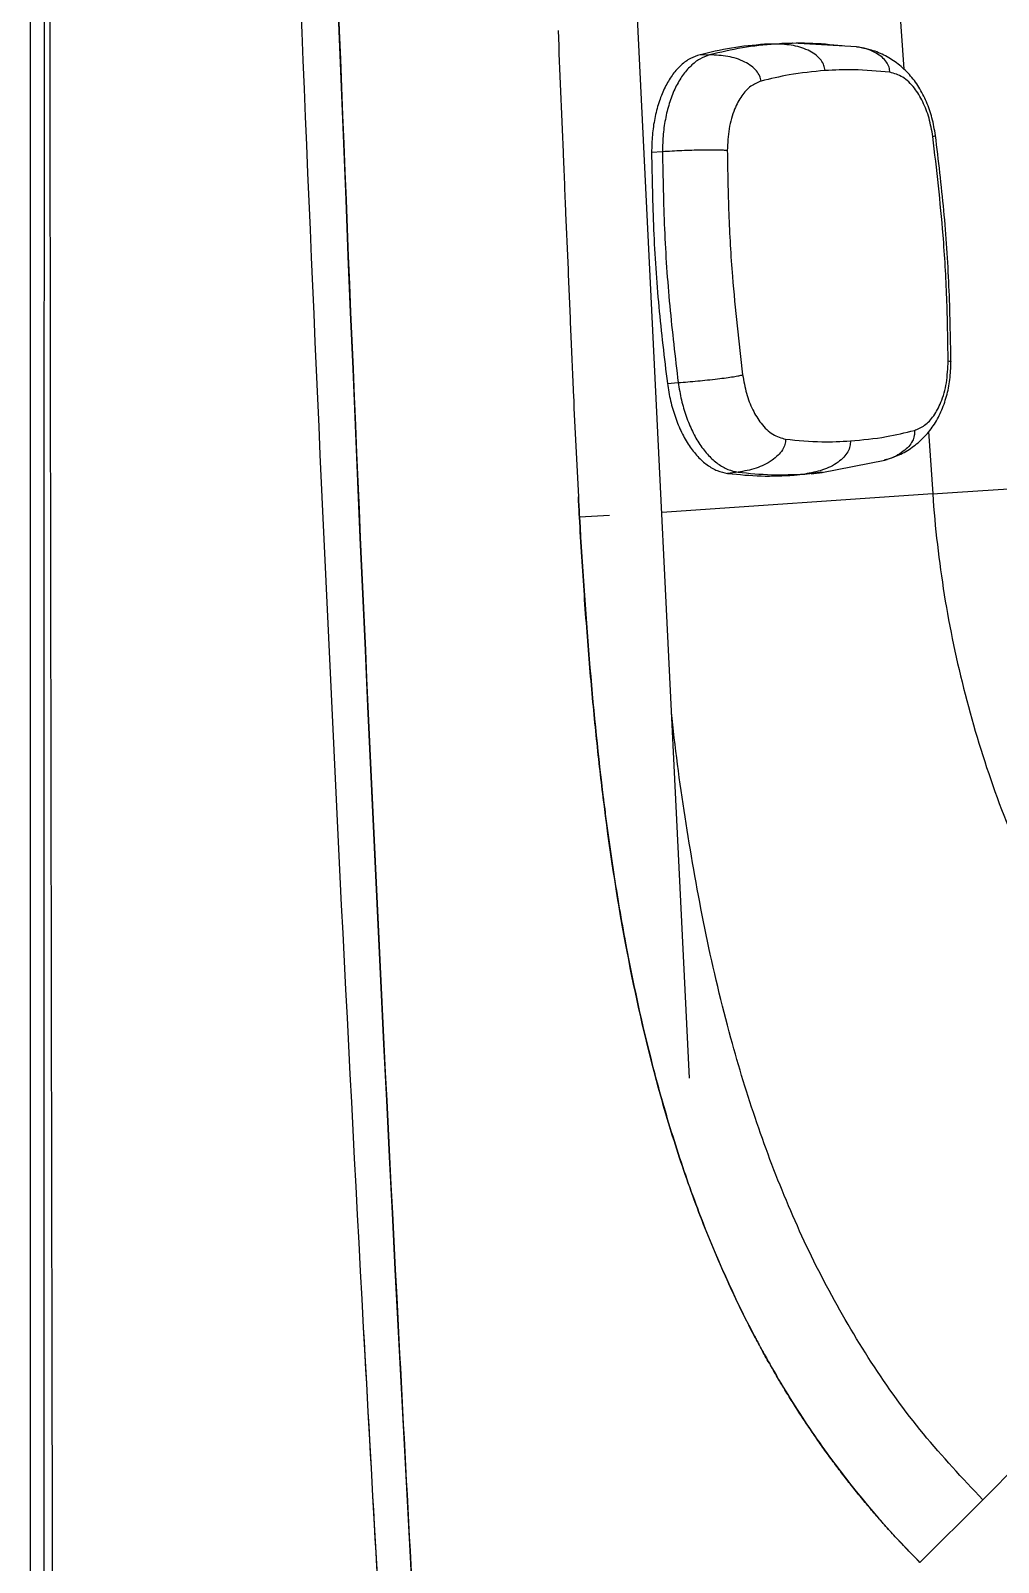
# Model space of a CAD drawing. Extents: x 398 to 508, y 623 to 782.
# Drawn here: x 398.08 to 403.53, y 657.3 to 665.93 of the extents above; entities that cross this region are included whole.
import ezdxf

# ---------------------------------------------------------------- set-up
doc = ezdxf.new("R2010")
doc.units = 0
doc.header["$MEASUREMENT"] = 0
doc.layers.add('GEOMETRY', color=2, linetype='Continuous', lineweight=25)

msp = doc.modelspace()

# ---------------------------------------------------------------- linework, layer by layer
at = {"layer": 'GEOMETRY'}
for p, q in [((398.077, 646.5191), (398.077, 731.7231)), ((401.7917, 660.0263), (401.1576, 672.9771)), ((402.9755, 666.0658), (402.9993, 665.7169)), ((401.9049, 665.7978), (401.8448, 665.7967)), ((402.3133, 665.86), (402.2149, 665.858)), ((402.2759, 665.8591), (402.215, 665.858)), ((402.3738, 665.8634), (402.3125, 665.8623)), ((402.733, 665.8435), (402.3725, 665.8633)), ((402.7463, 665.8406), (402.733, 665.8435)), ((401.8449, 665.7967), (401.8372, 665.7945)), ((401.6392, 665.2514), (401.5778, 665.2476)), ((401.1068, 664.5867), (401.1083, 664.5499)), ((401.1068, 664.5867), (401.1083, 664.5499)), ((401.6668, 663.9451), (401.7281, 663.9496)), ((403.1388, 663.6733), (403.1628, 663.3222)), ((402.5379, 663.4431), (402.8923, 663.5117)), ((402.8923, 663.5117), (402.9052, 663.5165)), ((402.0657, 663.4444), (402.006, 663.4374)), ((402.0061, 663.4374), (402.0096, 663.437)), ((402.3809, 663.4269), (402.4787, 663.4383)), ((402.4416, 663.4341), (402.381, 663.4269)), ((402.4416, 663.4341), (402.5395, 663.4455)), ((402.4782, 663.436), (402.5392, 663.4432)), ((403.1628, 663.3222), (401.6354, 663.2179)), ((401.3401, 663.2), (401.1712, 663.1911)), ((403.6543, 657.8592), (403.4445, 657.6494)), ((403.4445, 657.6494), (403.091, 657.2958))]:
    msp.add_line(p, q, dxfattribs=at)
for points, knots in [([(398.1505, 731.7231), (398.1506, 731.6954), (398.1506, 731.6676), (398.1506, 731.6121), (398.1506, 731.5289), (398.1506, 731.3348), (398.1506, 730.9465), (398.1507, 730.1699), (398.1509, 728.6167), (398.151, 727.2854), (398.1513, 724.6228), (398.1515, 722.8477), (398.152, 717.5224), (398.1523, 713.9723), (398.1531, 703.3218), (398.1533, 696.2214), (398.1533, 682.0207), (398.1531, 674.9204), (398.1523, 664.2699), (398.152, 660.7197), (398.1515, 655.3945), (398.1513, 653.6194), (398.151, 650.9568), (398.1509, 649.6255), (398.1507, 648.0723), (398.1506, 647.2957), (398.1506, 646.9074), (398.1506, 646.7132), (398.1506, 646.63), (398.1506, 646.5746), (398.1506, 646.5468), (398.1505, 646.5191)], [0, 0, 0, 0, 0.000977, 0.000977, 0.001953, 0.003906, 0.007813, 0.015625, 0.03125, 0.0625, 0.0625, 0.125, 0.125, 0.25, 0.25, 0.5, 0.5, 0.75, 0.75, 0.875, 0.875, 0.9375, 0.9375, 0.96875, 0.984375, 0.992187, 0.996094, 0.998047, 0.999023, 0.999023, 1, 1, 1, 1]), ([(398.1505, 731.7231), (398.1506, 731.6954), (398.1506, 731.6676), (398.1506, 731.6121), (398.1506, 731.5289), (398.1506, 731.3348), (398.1506, 730.9465), (398.1507, 730.1699), (398.1509, 728.6167), (398.151, 727.2854), (398.1513, 724.6228), (398.1515, 722.8477), (398.152, 717.5224), (398.1523, 713.9723), (398.1531, 703.3218), (398.1533, 696.2214), (398.1533, 682.0207), (398.1531, 674.9204), (398.1523, 664.2699), (398.152, 660.7197), (398.1515, 655.3945), (398.1513, 653.6194), (398.151, 650.9568), (398.1509, 649.6255), (398.1507, 648.0723), (398.1506, 647.2957), (398.1506, 646.9074), (398.1506, 646.7132), (398.1506, 646.63), (398.1506, 646.5746), (398.1506, 646.5468), (398.1505, 646.5191)], [0, 0, 0, 0, 0.000977, 0.000977, 0.001953, 0.003906, 0.007813, 0.015625, 0.03125, 0.0625, 0.0625, 0.125, 0.125, 0.25, 0.25, 0.5, 0.5, 0.75, 0.75, 0.875, 0.875, 0.9375, 0.9375, 0.96875, 0.984375, 0.992187, 0.996094, 0.998047, 0.999023, 0.999023, 1, 1, 1, 1]), ([(398.2241, 646.5723), (398.224, 646.5758), (398.2241, 646.5792), (398.224, 646.5862), (398.224, 646.5965), (398.224, 646.6208), (398.2238, 646.6693), (398.2236, 646.7662), (398.2231, 646.9601), (398.2222, 647.3479), (398.2203, 648.1236), (398.2166, 649.6748), (398.2136, 651.0045), (398.2077, 653.6638), (398.204, 655.4366), (398.1938, 660.7552), (398.1883, 664.3009), (398.1799, 671.3924), (398.177, 674.9381), (398.1733, 682.0296), (398.1724, 685.5753), (398.1724, 692.6668), (398.1733, 696.2126), (398.177, 703.304), (398.1799, 706.8498), (398.1883, 713.9412), (398.1938, 717.4869), (398.2074, 724.5784), (398.2154, 728.1241), (398.2241, 731.6699)], [0, 0, 0, 0, 0.000122, 0.000122, 0.000244, 0.000488, 0.000977, 0.001953, 0.003906, 0.007813, 0.015625, 0.03125, 0.0625, 0.0625, 0.125, 0.125, 0.25, 0.25, 0.375, 0.375, 0.5, 0.5, 0.625, 0.625, 0.75, 0.75, 0.875, 0.875, 1, 1, 1, 1]), ([(398.2241, 646.5723), (398.224, 646.5758), (398.2241, 646.5792), (398.224, 646.5862), (398.224, 646.5965), (398.224, 646.6208), (398.2238, 646.6693), (398.2236, 646.7662), (398.2231, 646.9601), (398.2222, 647.3479), (398.2203, 648.1236), (398.2166, 649.6748), (398.2136, 651.0045), (398.2077, 653.6638), (398.204, 655.4366), (398.1938, 660.7552), (398.1883, 664.3009), (398.1799, 671.3924), (398.177, 674.9381), (398.1733, 682.0296), (398.1724, 685.5753), (398.1724, 692.6668), (398.1733, 696.2126), (398.177, 703.304), (398.1799, 706.8498), (398.1883, 713.9412), (398.1938, 717.4869), (398.2074, 724.5784), (398.2154, 728.1241), (398.2241, 731.6699)], [0, 0, 0, 0, 0.000122, 0.000122, 0.000244, 0.000488, 0.000977, 0.001953, 0.003906, 0.007813, 0.015625, 0.03125, 0.0625, 0.0625, 0.125, 0.125, 0.25, 0.25, 0.375, 0.375, 0.5, 0.5, 0.625, 0.625, 0.75, 0.75, 0.875, 0.875, 1, 1, 1, 1]), ([(400.5971, 729.7736), (400.3508, 726.3911), (400.1358, 723.0074), (399.7691, 716.2376), (399.6174, 712.8514), (399.3761, 706.0768), (399.2865, 702.6883), (399.1972, 697.6037), (399.1749, 695.9086), (399.1452, 692.5178), (399.1378, 690.822), (399.1377, 685.7353), (399.1672, 682.3444), (399.2565, 677.2586), (399.2938, 675.5633), (399.3837, 672.1732), (399.4362, 670.4785), (399.6172, 665.3952), (399.769, 662.0076), (400.0441, 656.9282), (400.1437, 655.2354), (400.3586, 651.851), (400.474, 650.1593), (400.5971, 648.468)], [0, 0, 0, 0, 0.125, 0.125, 0.25, 0.25, 0.375, 0.375, 0.4375, 0.4375, 0.5, 0.5, 0.625, 0.625, 0.6875, 0.6875, 0.75, 0.75, 0.875, 0.875, 0.9375, 0.9375, 1, 1, 1, 1]), ([(400.5971, 729.7736), (400.3508, 726.3911), (400.1358, 723.0074), (399.7691, 716.2376), (399.6174, 712.8514), (399.3761, 706.0768), (399.2865, 702.6883), (399.1674, 695.9089), (399.1378, 692.5176), (399.1377, 685.7353), (399.1672, 682.3444), (399.2863, 675.5633), (399.3759, 672.1729), (399.6172, 665.3952), (399.769, 662.0076), (400.1358, 655.2351), (400.3508, 651.8504), (400.5971, 648.468)], [0, 0, 0, 0, 0.258278, 0.258278, 0.516555, 0.516555, 0.774833, 0.774833, 1.033111, 1.033111, 1.291388, 1.291388, 1.549666, 1.549666, 1.807944, 1.807944, 2.066221, 2.066221, 2.066221, 2.066221]), ([(400.7685, 729.7615), (400.531, 726.3797), (400.3247, 722.9966), (399.9733, 716.2284), (399.8281, 712.8431), (399.5971, 706.0703), (399.5112, 702.6829), (399.4255, 697.6001), (399.4041, 695.9056), (399.3755, 692.516), (399.3684, 690.8209), (399.3684, 685.7361), (399.3968, 682.3465), (399.4825, 677.2625), (399.5182, 675.5678), (399.6043, 672.1789), (399.6547, 670.4848), (399.828, 665.4031), (399.9732, 662.0165), (400.2368, 656.9384), (400.3323, 655.246), (400.5388, 651.8623), (400.6498, 650.171), (400.7686, 648.4801)], [0, 0, 0, 0, 0.125, 0.125, 0.25, 0.25, 0.375, 0.375, 0.4375, 0.4375, 0.5, 0.5, 0.625, 0.625, 0.6875, 0.6875, 0.75, 0.75, 0.875, 0.875, 0.9375, 0.9375, 1, 1, 1, 1]), ([(400.7686, 648.4801), (400.2935, 655.2438), (399.9435, 662.0153), (399.5969, 672.1786), (399.511, 675.5678), (399.3968, 682.3465), (399.3684, 685.7361), (399.3684, 692.5158), (399.3969, 695.9058), (399.5112, 702.6829), (399.5971, 706.0703), (399.9437, 716.2295), (400.2935, 722.9978), (400.7685, 729.7615)], [0.222142, 0.222142, 0.222142, 0.222142, 0.737632, 0.737632, 0.995377, 0.995377, 1.253122, 1.253122, 1.510867, 1.510867, 1.768612, 1.768612, 2.284102, 2.284102, 2.284102, 2.284102]), ([(401.0505, 665.9347), (401.0598, 665.706), (401.0739, 665.363), (401.0929, 664.9137), (401.1023, 664.693), (401.1068, 664.5867)], [0, 0, 0, 0, 0.25, 0.375, 0.4912779, 0.4912779, 0.4912779, 0.4912779]), ([(401.0505, 665.9347), (401.0598, 665.706), (401.0739, 665.363), (401.0929, 664.9137), (401.1023, 664.693), (401.1068, 664.5867)], [0, 0, 0, 0, 0.25, 0.375, 0.4912779, 0.4912779, 0.4912779, 0.4912779]), ([(401.9049, 665.7978), (401.8862, 665.7912), (401.849, 665.7779), (401.7978, 665.7373), (401.7514, 665.6836), (401.7114, 665.6156), (401.6794, 665.5356), (401.6564, 665.4467), (401.6416, 665.3514), (401.64, 665.2849), (401.6392, 665.2514)], [0, 0, 0, 0, 0.125505, 0.249704, 0.373992, 0.499776, 0.625678, 0.750079, 0.874386, 1, 1, 1, 1]), ([(402.2149, 665.858), (402.1528, 665.8523), (402.0286, 665.8408), (401.9061, 665.8114), (401.8449, 665.7967)], [0, 0, 0, 0, 0.500001, 1, 1, 1, 1]), ([(402.1956, 665.65), (402.1933, 665.6598), (402.1885, 665.6809), (402.1685, 665.7101), (402.1397, 665.7367), (402.0862, 665.7689), (402.0059, 665.7941), (401.9393, 665.7966), (401.9049, 665.7978)], [0, 0, 0, 0, 0.075048, 0.162077, 0.266845, 0.391253, 0.686004, 1, 1, 1, 1]), ([(402.5561, 665.7096), (402.5544, 665.7195), (402.551, 665.7408), (402.5329, 665.7703), (402.5059, 665.7972), (402.4546, 665.8298), (402.3762, 665.8553), (402.3101, 665.8579), (402.2759, 665.8591)], [0, 0, 0, 0, 0.075048, 0.162077, 0.266843, 0.39125, 0.686, 1, 1, 1, 1]), ([(402.9213, 665.6996), (402.9203, 665.7095), (402.9182, 665.7308), (402.9021, 665.7601), (402.8769, 665.7871), (402.8279, 665.8191), (402.7779, 665.8386), (402.7395, 665.8413), (402.7328, 665.8417)], [0, 0, 0, 0, 0.100258, 0.216517, 0.356473, 0.522666, 0.916422, 1, 1, 1, 1]), ([(403.1785, 665.3439), (403.1728, 665.3769), (403.1617, 665.4421), (403.1293, 665.5338), (403.0869, 665.6168), (403.0333, 665.6886), (402.9699, 665.748), (402.8977, 665.7938), (402.8271, 665.8246), (402.7793, 665.8338), (402.7598, 665.8375)], [0, 0, 0, 0, 0.137411, 0.271028, 0.402453, 0.532677, 0.66063, 0.787205, 0.913598, 1, 1, 1, 1]), ([(401.8372, 665.7945), (401.8189, 665.7872), (401.7824, 665.7726), (401.7321, 665.7308), (401.6868, 665.6761), (401.648, 665.6082), (401.617, 665.5289), (401.5945, 665.4408), (401.5802, 665.3463), (401.5786, 665.2805), (401.5778, 665.2476)], [0, 0, 0, 0, 0.125112, 0.250206, 0.375182, 0.499972, 0.624783, 0.749783, 0.874883, 1, 1, 1, 1]), ([(402.9213, 665.6996), (402.853, 665.7061), (402.7309, 665.7179), (402.6095, 665.7121), (402.5561, 665.7096)], [0, 0, 0, 0, 0.559986, 1, 1, 1, 1]), ([(402.1956, 665.65), (402.1758, 665.642), (402.1361, 665.6259), (402.0847, 665.5701), (402.0414, 665.4899), (402.0108, 665.3836), (402.0068, 665.2998), (402.0048, 665.2579)], [0, 0, 0, 0, 0.186661, 0.373374, 0.560001, 0.780011, 1, 1, 1, 1]), ([(402.5561, 665.7096), (402.4883, 665.7032), (402.3673, 665.6916), (402.248, 665.6627), (402.1956, 665.65)], [0, 0, 0, 0, 0.559986, 1, 1, 1, 1]), ([(403.1636, 665.337), (403.1574, 665.3721), (403.1449, 665.4422), (403.1084, 665.536), (403.0585, 665.6177), (402.9945, 665.6793), (402.9457, 665.6928), (402.9213, 665.6996)], [0, 0, 0, 0, 0.186845, 0.373701, 0.560409, 0.780222, 1, 1, 1, 1]), ([(403.1636, 665.337), (403.1685, 665.3384), (403.1777, 665.3412), (403.1777, 665.3429), (403.1776, 665.3437)], [0, 0, 0, 0, 0.523622, 1, 1, 1, 1]), ([(403.25, 664.0721), (403.2482, 664.1903), (403.2444, 664.4267), (403.22, 664.85), (403.185, 665.1523), (403.1636, 665.337)], [0, 0, 0, 0, 0.280017, 0.560061, 1, 1, 1, 1]), ([(403.2657, 664.0673), (403.2632, 664.2094), (403.2582, 664.4935), (403.229, 664.9206), (403.1953, 665.2028), (403.1785, 665.3439)], [0, 0, 0, 0, 0.333326, 0.666674, 1, 1, 1, 1]), ([(401.5778, 665.2476), (401.5804, 665.1026), (401.5855, 664.8127), (401.6153, 664.377), (401.6496, 664.0891), (401.6668, 663.9451)], [0, 0, 0, 0, 0.3333381, 0.6666619, 1, 1, 1, 1]), ([(402.0048, 665.2579), (401.9981, 665.2585), (401.9837, 665.2599), (401.9501, 665.261), (401.9085, 665.2613), (401.839, 665.2605), (401.7449, 665.2575), (401.6751, 665.2535), (401.6392, 665.2514)], [0, 0, 0, 0, 0.075043, 0.162079, 0.26686, 0.391279, 0.686033, 1, 1, 1, 1]), ([(401.6392, 665.2514), (401.6417, 665.1065), (401.6469, 664.8168), (401.6766, 664.3813), (401.7109, 664.0935), (401.7281, 663.9496)], [0, 0, 0, 0, 0.333331, 0.666669, 1, 1, 1, 1]), ([(402.0048, 665.2579), (402.0067, 665.1397), (402.0104, 664.9032), (402.0348, 664.48), (402.0698, 664.1777), (402.0912, 663.9929)], [0, 0, 0, 0, 0.280017, 0.560061, 1, 1, 1, 1]), ([(401.1083, 664.5499), (401.113, 664.4398), (401.1224, 664.2155), (401.1403, 663.8008), (401.1547, 663.4962), (401.1649, 663.306)], [0.5046837, 0.5046837, 0.5046837, 0.5046837, 0.625, 0.75, 0.9580714, 0.9580714, 0.9580714, 0.9580714]), ([(401.1083, 664.5499), (401.113, 664.4398), (401.1224, 664.2155), (401.1403, 663.8008), (401.1547, 663.4962), (401.1649, 663.306)], [0.5046837, 0.5046837, 0.5046837, 0.5046837, 0.625, 0.75, 0.9580714, 0.9580714, 0.9580714, 0.9580714]), ([(403.0593, 663.6799), (403.0791, 663.6879), (403.1187, 663.704), (403.1701, 663.7598), (403.2134, 663.84), (403.2441, 663.9464), (403.2481, 664.0302), (403.25, 664.0721)], [0, 0, 0, 0, 0.186661, 0.373374, 0.560001, 0.780011, 1, 1, 1, 1]), ([(403.25, 664.0721), (403.255, 664.0713), (403.2646, 664.0698), (403.2648, 664.0681), (403.2648, 664.0673)], [0, 0, 0, 0, 0.523622, 1, 1, 1, 1]), ([(401.7281, 663.9496), (401.764, 663.9525), (401.8336, 663.958), (401.9273, 663.9678), (401.9963, 663.9765), (402.0374, 663.9824), (402.0706, 663.9881), (402.0847, 663.9914), (402.0912, 663.9929)], [0, 0, 0, 0, 0.313967, 0.608721, 0.73314, 0.837921, 0.924957, 1, 1, 1, 1]), ([(402.0912, 663.9929), (402.0975, 663.9579), (402.1099, 663.8877), (402.1464, 663.7939), (402.1963, 663.7123), (402.2603, 663.6507), (402.3091, 663.6371), (402.3335, 663.6304)], [0, 0, 0, 0, 0.186845, 0.373701, 0.560409, 0.780222, 1, 1, 1, 1]), ([(402.918, 663.5212), (402.9366, 663.5275), (402.9826, 663.5431), (403.0482, 663.5829), (403.1134, 663.6379), (403.1683, 663.7052), (403.2117, 663.7837), (403.2427, 663.8718), (403.2624, 663.9673), (403.2646, 664.0336), (403.2657, 664.0673)], [0, 0, 0, 0, 0.085905, 0.21184, 0.338153, 0.466024, 0.596351, 0.728044, 0.862061, 1, 1, 1, 1]), ([(401.6668, 663.9451), (401.6722, 663.9121), (401.6829, 663.8459), (401.7107, 663.7529), (401.7458, 663.6675), (401.7885, 663.5925), (401.8374, 663.5305), (401.891, 663.4831), (401.9477, 663.4496), (401.9867, 663.4415), (402.0061, 663.4374)], [0, 0, 0, 0, 0.125114, 0.25021, 0.375201, 0.5, 0.624799, 0.74979, 0.874886, 1, 1, 1, 1]), ([(401.7281, 663.9496), (401.7335, 663.9166), (401.7441, 663.8509), (401.7717, 663.7585), (401.8066, 663.6736), (401.8492, 663.5987), (401.898, 663.5368), (401.9513, 663.4898), (402.0076, 663.4566), (402.0463, 663.4485), (402.0657, 663.4444)], [0, 0, 0, 0, 0.125614, 0.249921, 0.374322, 0.500224, 0.626008, 0.750296, 0.874495, 1, 1, 1, 1]), ([(402.6988, 663.6203), (402.7666, 663.6268), (402.8876, 663.6383), (403.0068, 663.6672), (403.0593, 663.6799)], [0, 0, 0, 0, 0.559986, 1, 1, 1, 1]), ([(403.0593, 663.6799), (403.0597, 663.67), (403.0605, 663.6486), (403.0485, 663.6173), (403.0272, 663.5872), (402.983, 663.5488), (402.9362, 663.5227), (402.8985, 663.5148), (402.8918, 663.5134)], [0, 0, 0, 0, 0.100257, 0.216512, 0.356461, 0.522647, 0.916393, 1, 1, 1, 1]), ([(402.3335, 663.6304), (402.3326, 663.6204), (402.3307, 663.5988), (402.3149, 663.5672), (402.29, 663.5369), (402.2414, 663.4978), (402.1652, 663.4618), (402.0996, 663.4503), (402.0657, 663.4444)], [0, 0, 0, 0, 0.075049, 0.162076, 0.266843, 0.391249, 0.686, 1, 1, 1, 1]), ([(402.3335, 663.6304), (402.4019, 663.6238), (402.524, 663.6121), (402.6454, 663.6178), (402.6988, 663.6203)], [0, 0, 0, 0, 0.559986, 1, 1, 1, 1]), ([(402.6988, 663.6203), (402.6985, 663.6103), (402.698, 663.5887), (402.6841, 663.5571), (402.661, 663.5267), (402.6146, 663.4875), (402.5404, 663.4515), (402.4752, 663.44), (402.4416, 663.4341)], [0, 0, 0, 0, 0.075049, 0.162076, 0.266841, 0.391246, 0.685996, 1, 1, 1, 1]), ([(402.0096, 663.437), (402.0717, 663.4309), (402.1957, 663.4187), (402.3192, 663.4242), (402.3809, 663.4269)], [0, 0, 0, 0, 0.499999, 1, 1, 1, 1]), ([(403.1628, 663.3222), (403.1758, 663.1315), (403.2195, 662.7513), (403.3371, 662.1895), (403.5055, 661.6408), (403.7952, 660.9323), (404.1556, 660.3068), (404.4729, 659.8844), (404.5643, 659.7709)], [0, 0, 0, 0, 0.125, 0.25, 0.375, 0.5, 0.75, 0.8452879, 0.8452879, 0.8452879, 0.8452879]), ([(403.091, 657.2958), (403.0805, 657.3064), (403.0595, 657.3274), (403.0284, 657.3594), (402.9976, 657.3916), (402.967, 657.4242), (402.9367, 657.457), (402.9067, 657.4901), (402.877, 657.5234), (402.8476, 657.5571), (402.8184, 657.591), (402.7895, 657.6252), (402.7609, 657.6597), (402.7326, 657.6945), (402.7046, 657.7295), (402.6768, 657.7648), (402.6493, 657.8005), (402.6221, 657.8364), (402.5952, 657.8725), (402.5685, 657.909), (402.5421, 657.9457), (402.516, 657.9828), (402.4902, 658.0201), (402.4647, 658.0576), (402.4394, 658.0955), (402.4145, 658.1337), (402.3898, 658.1721), (402.3653, 658.2108), (402.3412, 658.2498), (402.3173, 658.2891), (402.2938, 658.3286), (402.2705, 658.3685), (402.2474, 658.4086), (402.2247, 658.449), (402.2022, 658.4897), (402.18, 658.5306), (402.1066, 658.6688), (401.9885, 658.9125), (401.84, 659.2726), (401.7073, 659.6538), (401.5609, 660.1584), (401.4177, 660.8118), (401.3305, 661.3919), (401.2843, 661.7841), (401.2651, 661.963), (401.2469, 662.1493), (401.2297, 662.3432), (401.2135, 662.5445), (401.1983, 662.7534), (401.184, 662.9697), (401.1755, 663.1165), (401.1712, 663.1911)], [0, 0, 0, 0, 0.0070275, 0.0140558, 0.0210855, 0.0281171, 0.0351511, 0.0421882, 0.0492289, 0.0562737, 0.0633232, 0.0703779, 0.0774385, 0.0845053, 0.091579, 0.0986602, 0.1057493, 0.1128469, 0.1199535, 0.1270697, 0.1341961, 0.1413331, 0.1484812, 0.1556411, 0.1628131, 0.169998, 0.1771961, 0.184408, 0.1916341, 0.1988751, 0.2061314, 0.2134035, 0.220692, 0.2279972, 0.2353198, 0.2426602, 0.2500188, 0.3092877, 0.3705729, 0.4340831, 0.5000059, 0.6188301, 0.7499792, 0.7771682, 0.8055133, 0.8350174, 0.8656829, 0.8975121, 0.9305068, 0.9646689, 1, 1, 1, 1]), ([(401.1712, 663.1911), (401.2053, 662.5842), (401.2499, 662.0573), (401.3052, 661.6095), (401.3053, 661.6081), (401.3056, 661.6058), (401.3058, 661.6047), (401.3062, 661.6013), (401.3065, 661.5991), (401.3073, 661.5923), (401.3079, 661.5878), (401.3096, 661.5743), (401.3107, 661.5654), (401.3141, 661.5385), (401.3164, 661.5206), (401.3234, 661.4671), (401.3281, 661.4317), (401.3427, 661.3262), (401.3528, 661.2567), (401.3843, 661.0511), (401.4069, 660.9176), (401.4794, 660.5279), (401.5342, 660.2826), (401.5958, 660.0499), (401.5964, 660.0474), (401.5976, 660.0431), (401.5981, 660.041), (401.5998, 660.0345), (401.601, 660.0303), (401.6044, 660.0174), (401.6067, 660.0089), (401.6137, 659.9833), (401.6183, 659.9663), (401.6325, 659.9154), (401.6421, 659.8817), (401.6713, 659.7813), (401.6915, 659.7152), (401.7539, 659.5197), (401.7982, 659.3928), (401.9389, 659.0229), (402.0433, 658.7903), (402.16, 658.5684), (402.1622, 658.5643), (402.1662, 658.5568), (402.1682, 658.553), (402.1742, 658.5418), (402.1782, 658.5342), (402.1902, 658.5118), (402.1983, 658.4969), (402.2228, 658.4523), (402.2394, 658.4228), (402.2896, 658.3349), (402.3241, 658.2773), (402.43, 658.107), (402.5041, 657.9971), (402.7373, 657.6781), (402.907, 657.4798), (403.091, 657.2958)], [0, 0, 0, 0, 0.25, 0.25, 0.250488, 0.250488, 0.250977, 0.250977, 0.251953, 0.251953, 0.253906, 0.253906, 0.257812, 0.257812, 0.265625, 0.265625, 0.28125, 0.28125, 0.3125, 0.3125, 0.375, 0.375, 0.5, 0.5, 0.500977, 0.500977, 0.501953, 0.501953, 0.503906, 0.503906, 0.507812, 0.507812, 0.515625, 0.515625, 0.53125, 0.53125, 0.5625, 0.5625, 0.625, 0.625, 0.75, 0.75, 0.751953, 0.751953, 0.753906, 0.753906, 0.757812, 0.757812, 0.765625, 0.765625, 0.78125, 0.78125, 0.8125, 0.8125, 0.875, 0.875, 1, 1, 1, 1]), ([(403.4445, 657.6494), (403.3304, 657.7708), (403.102, 658.0138), (402.8104, 658.4212), (402.5571, 658.8525), (402.3438, 659.3051), (402.1662, 659.7727), (402.0109, 660.283), (401.8798, 660.8345), (401.7754, 661.4253), (401.7153, 661.8443), (401.693, 662.0663), (401.6907, 662.0893)], [0, 0, 0, 0, 0.102654, 0.205313, 0.307979, 0.410648, 0.513329, 0.616017, 0.73924, 0.86247, 0.985706, 1, 1, 1, 1])]:
    msp.add_open_spline(points, degree=3, knots=knots, dxfattribs=at)
for points in [[(402.2759, 665.8591), (402.2137, 665.8534), (402.0891, 665.8419), (401.9663, 665.8125), (401.9049, 665.7978)], [(402.6518, 665.8488), (402.589, 665.855), (402.4634, 665.8674), (402.3384, 665.8619), (402.2759, 665.8591)], [(402.0657, 663.4444), (402.1285, 663.4382), (402.2542, 663.4258), (402.3791, 663.4313), (402.4416, 663.4341)], [(403.1628, 663.3222), (403.311, 663.3323), (403.6175, 663.3522), (403.9338, 663.3718), (404.0919, 663.3816)], [(401.1712, 663.1911), (401.169, 663.2294), (401.1669, 663.2677), (401.1649, 663.306)], [(401.1649, 663.306), (401.1669, 663.2677), (401.169, 663.2294), (401.1712, 663.1911)]]:
    msp.add_open_spline(points, degree=3, dxfattribs=at)

doc.saveas('drawing.dxf')
